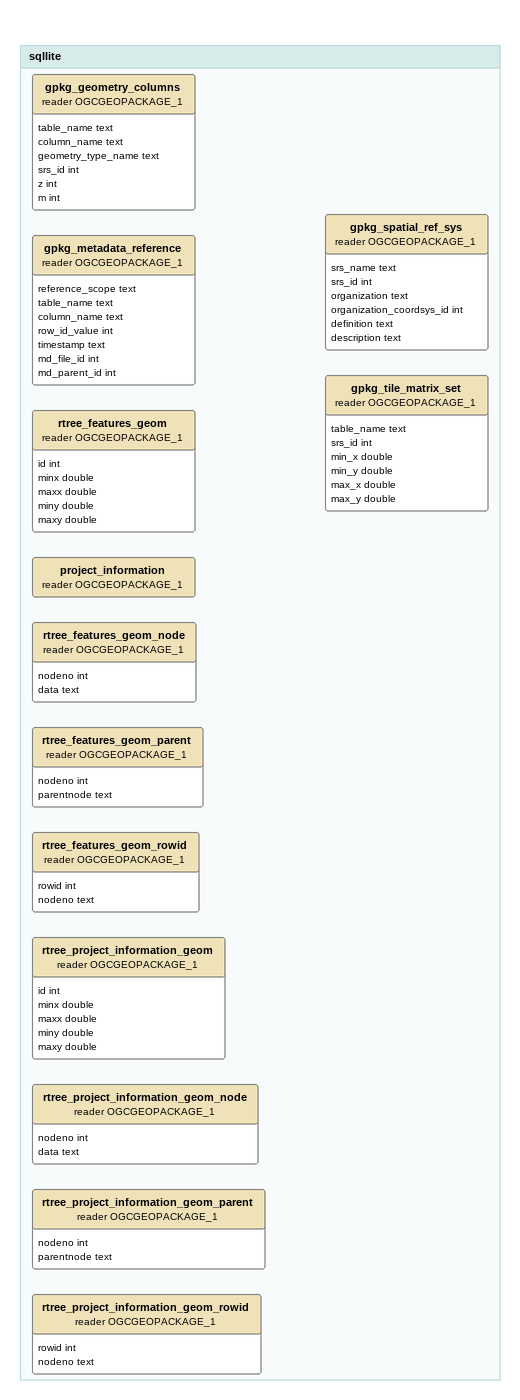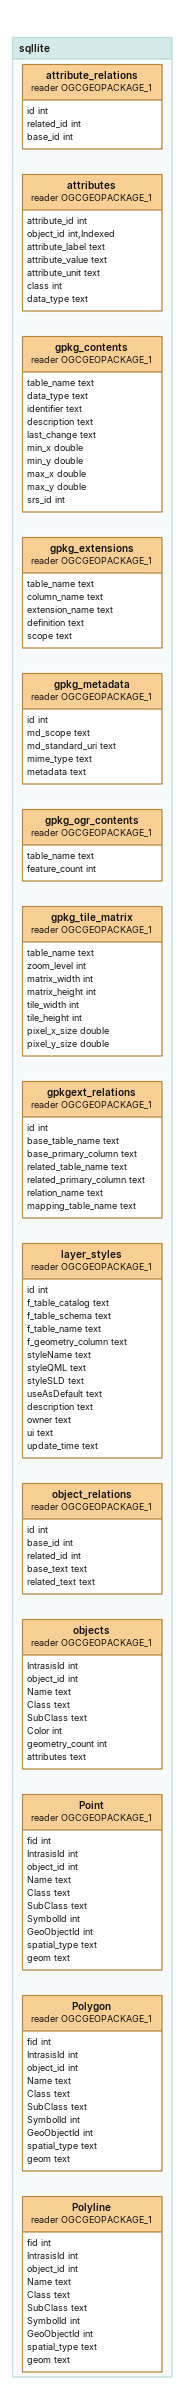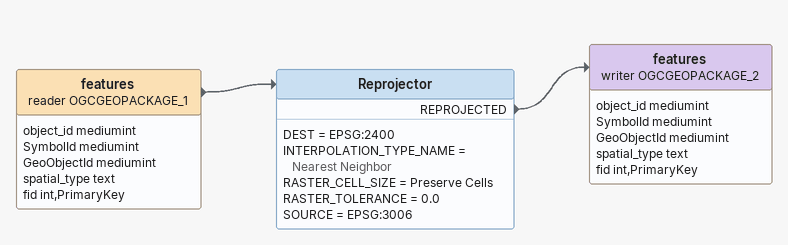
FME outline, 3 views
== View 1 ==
Bookmark: sqllite
rtree_project_information_geom (reader OGCGEOPACKAGE_1)
    attributes: id int, minx double, maxx double, miny double, maxy double
rtree_project_information_geom_node (reader OGCGEOPACKAGE_1)
    attributes: nodeno int, data text
rtree_project_information_geom_parent (reader OGCGEOPACKAGE_1)
    attributes: nodeno int, parentnode text
rtree_project_information_geom_rowid (reader OGCGEOPACKAGE_1)
    attributes: rowid int, nodeno text
gpkg_geometry_columns (reader OGCGEOPACKAGE_1)
    attributes: table_name text, column_name text, geometry_type_name text, srs_id int, z int, m int
gpkg_metadata_reference (reader OGCGEOPACKAGE_1)
    attributes: reference_scope text, table_name text, column_name text, row_id_value int, timestamp text, md_file_id int, md_parent_id int
gpkg_spatial_ref_sys (reader OGCGEOPACKAGE_1)
    attributes: srs_name text, srs_id int, organization text, organization_coordsys_id int, definition text, description text
gpkg_tile_matrix_set (reader OGCGEOPACKAGE_1)
    attributes: table_name text, srs_id int, min_x double, min_y double, max_x double, max_y double
rtree_features_geom (reader OGCGEOPACKAGE_1)
    attributes: id int, minx double, maxx double, miny double, maxy double
project_information (reader OGCGEOPACKAGE_1)
rtree_features_geom_node (reader OGCGEOPACKAGE_1)
    attributes: nodeno int, data text
rtree_features_geom_parent (reader OGCGEOPACKAGE_1)
    attributes: nodeno int, parentnode text
rtree_features_geom_rowid (reader OGCGEOPACKAGE_1)
    attributes: rowid int, nodeno text

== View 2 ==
Bookmark: sqllite
attribute_relations (reader OGCGEOPACKAGE_1)
    attributes: id int, related_id int, base_id int
attributes (reader OGCGEOPACKAGE_1)
    attributes: attribute_id int, object_id int,Indexed, attribute_label text, attribute_value text, attribute_unit text, class int, data_type text
gpkg_contents (reader OGCGEOPACKAGE_1)
    attributes: table_name text, data_type text, identifier text, description text, last_change text, min_x double, min_y double, max_x double, max_y double, srs_id int
gpkg_extensions (reader OGCGEOPACKAGE_1)
    attributes: table_name text, column_name text, extension_name text, definition text, scope text
gpkg_metadata (reader OGCGEOPACKAGE_1)
    attributes: id int, md_scope text, md_standard_uri text, mime_type text, metadata text
gpkg_ogr_contents (reader OGCGEOPACKAGE_1)
    attributes: table_name text, feature_count int
gpkg_tile_matrix (reader OGCGEOPACKAGE_1)
    attributes: table_name text, zoom_level int, matrix_width int, matrix_height int, tile_width int, tile_height int, pixel_x_size double, pixel_y_size double
gpkgext_relations (reader OGCGEOPACKAGE_1)
    attributes: id int, base_table_name text, base_primary_column text, related_table_name text, related_primary_column text, relation_name text, mapping_table_name text
layer_styles (reader OGCGEOPACKAGE_1)
    attributes: id int, f_table_catalog text, f_table_schema text, f_table_name text, f_geometry_column text, styleName text, styleQML text, styleSLD text, useAsDefault text, description text, owner text, ui text, update_time text
object_relations (reader OGCGEOPACKAGE_1)
    attributes: id int, base_id int, related_id int, base_text text, related_text text
objects (reader OGCGEOPACKAGE_1)
    attributes: IntrasisId int, object_id int, Name text, Class text, SubClass text, Color int, geometry_count int, attributes text
Point (reader OGCGEOPACKAGE_1)
    attributes: fid int, IntrasisId int, object_id int, Name text, Class text, SubClass text, SymbolId int, GeoObjectId int, spatial_type text, geom text
Polygon (reader OGCGEOPACKAGE_1)
    attributes: fid int, IntrasisId int, object_id int, Name text, Class text, SubClass text, SymbolId int, GeoObjectId int, spatial_type text, geom text
Polyline (reader OGCGEOPACKAGE_1)
    attributes: fid int, IntrasisId int, object_id int, Name text, Class text, SubClass text, SymbolId int, GeoObjectId int, spatial_type text, geom text

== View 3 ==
features (reader OGCGEOPACKAGE_1)
    attributes: object_id mediumint, SymbolId mediumint, GeoObjectId mediumint, spatial_type text, fid int,PrimaryKey
    -> Reprojector
Reprojector
    DEST = EPSG:2400
    INTERPOLATION_TYPE_NAME = Nearest Neighbor
    RASTER_CELL_SIZE = Preserve Cells
    RASTER_TOLERANCE = 0.0
    SOURCE = EPSG:3006
    REPROJECTED -> features (writer OGCGEOPACKAGE_2)
features (writer OGCGEOPACKAGE_2)
    attributes: object_id mediumint, SymbolId mediumint, GeoObjectId mediumint, spatial_type text, fid int,PrimaryKey
